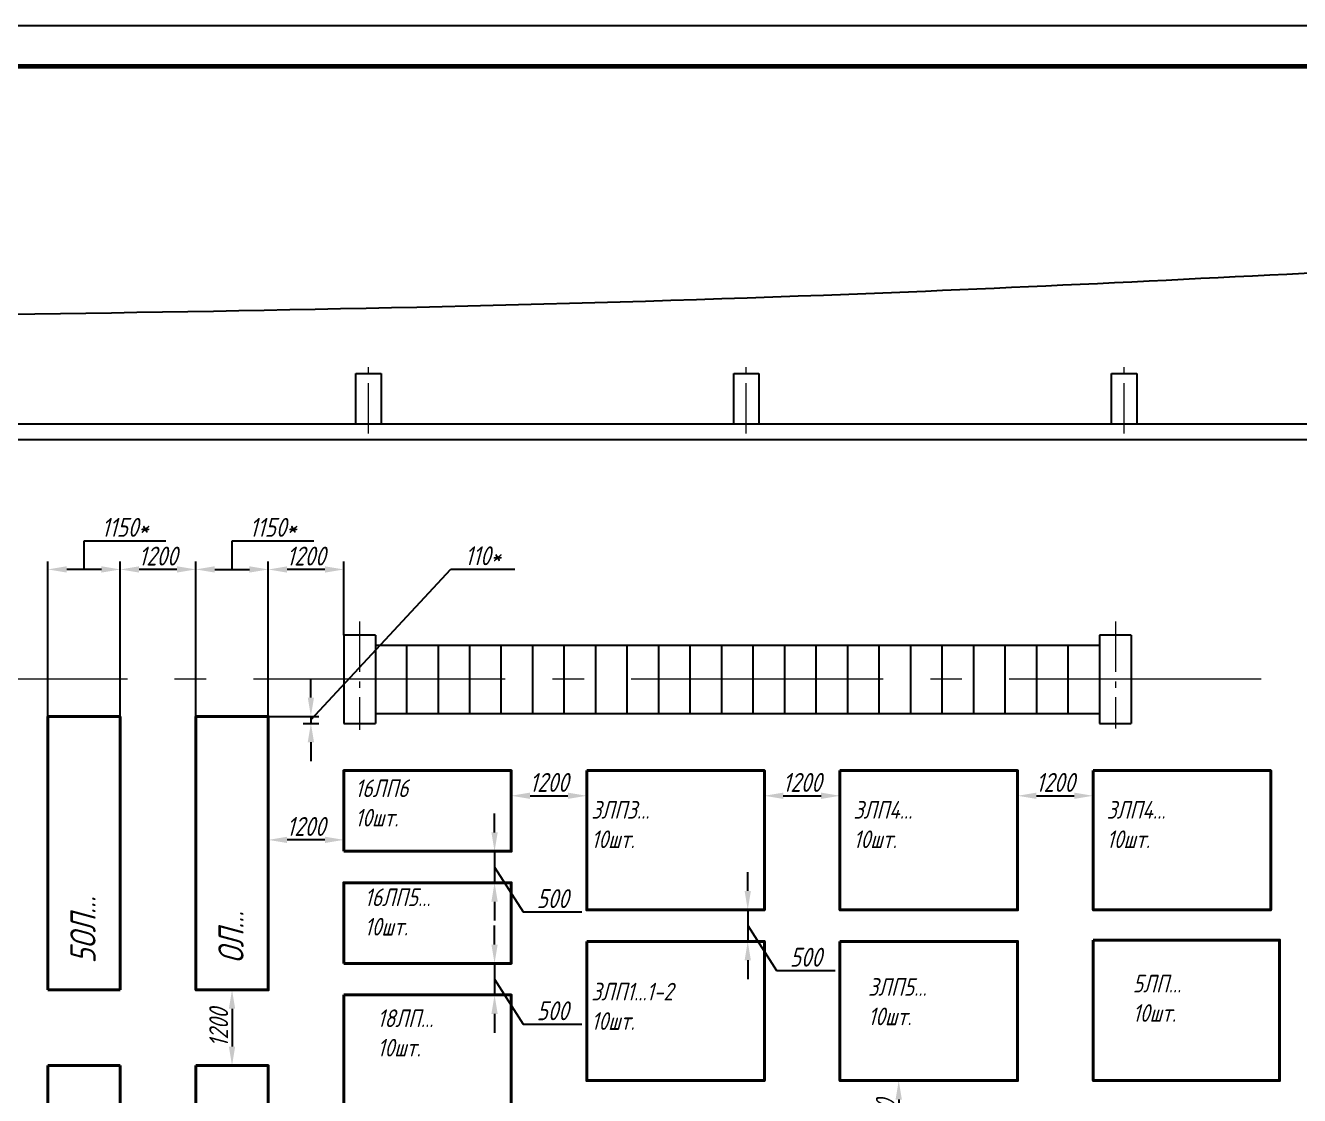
# Model space of a CAD drawing. Header units: millimetres. Extents: x -80926 to 207199, y -554506 to -32322.
# Drawn here: x 912 to 21141, y -402187 to -385206 of the extents above; entities that cross this region are included whole.
import ezdxf

# ---------------------------------------------------------------- set-up
doc = ezdxf.new("R2010")
doc.units = ezdxf.units.MM
doc.linetypes.add('GOST2.303 6', pattern=[12, 8, -1.5, 1, -1.5])
for name, color, linetype, lineweight in [('CENTER', 10, 'GOST2.303 6', 15), ('DIM', 5, 'Continuous', 15), ('KORP', 200, 'Continuous', 40)]:
    doc.layers.add(name, color=color, linetype=linetype, lineweight=lineweight)
doc.styles.add('GOST 2.304', font='CS_Gost2304.shx', dxfattribs={"oblique": 15})
doc.dimstyles.new('GOST', dxfattribs={"dimscale": 0, "dimtxt": 3, "dimasz": 3, "dimexe": 1.25, "dimexo": 0, "dimtad": 1, "dimtoh": 1, "dimdec": 3, "dimtxsty": 'GOST 2.304', "dimcen": 5, "dimadec": 3, "dimazin": 2, "dimtfac": 0.75, "dimtdec": 4, "dimtmove": 1, "dimatfit": 3, "dimfxl": 0, "dimtolj": 1, "dimarcsym": 0})

# ---------------------------------------------------------------- blocks, each defined once
blk = doc.blocks.new('*D342')
at = {"layer": 'Defpoints', "color": 0}
for p in [(4767, -393839), (5967, -394881), (4767, -396171)]:
    blk.add_point(p, dxfattribs=at)
at = {"layer": 'DIM', "color": 0, "lineweight": -2}
for p, q in [((4767, -396171), (4767, -393714)), ((5667, -393839), (5067, -393839)), ((5967, -394881), (5967, -393714))]:
    blk.add_line(p, q, dxfattribs=at)
at = {"layer": 'DIM', "color": 0}
for points in [[(5067, -393789), (5067, -393889), (4767, -393839)], [(5667, -393789), (5667, -393889), (5967, -393839)]]:
    blk.add_solid(points, dxfattribs=at)
at = {"layer": 'DIM', "color": 0, "insert": (5367, -393626), "char_height": 300, "attachment_point": 5, "style": 'GOST 2.304'}
blk.add_mtext('\\A1;1200', dxfattribs=at)
blk = doc.blocks.new('*D343')
at = {"layer": 'Defpoints', "color": 0}
for p in [(2417, -393838), (2417, -396171), (3617, -396171)]:
    blk.add_point(p, dxfattribs=at)
at = {"layer": 'DIM', "color": 0, "lineweight": -2}
for p, q in [((2417, -396171), (2417, -393713)), ((3317, -393838), (2717, -393838)), ((3617, -396171), (3617, -393713))]:
    blk.add_line(p, q, dxfattribs=at)
at = {"layer": 'DIM', "color": 0}
for points in [[(2717, -393788), (2717, -393888), (2417, -393838)], [(3317, -393788), (3317, -393888), (3617, -393838)]]:
    blk.add_solid(points, dxfattribs=at)
at = {"layer": 'DIM', "color": 0, "insert": (3017, -393626), "char_height": 300, "attachment_point": 5, "style": 'GOST 2.304'}
blk.add_mtext('\\A1;1200', dxfattribs=at)
blk = doc.blocks.new('*D344')
at = {"layer": 'Defpoints', "color": 0}
for p in [(1267, -393838), (1267, -396171), (2417, -396171)]:
    blk.add_point(p, dxfattribs=at)
at = {"layer": 'DIM', "color": 0, "lineweight": -2}
for p, q in [((1842, -393838), (1842, -393382)), ((1842, -393382), (3143, -393382)), ((1267, -396171), (1267, -393713)), ((2117, -393838), (1567, -393838)), ((2417, -396171), (2417, -393713))]:
    blk.add_line(p, q, dxfattribs=at)
at = {"layer": 'DIM', "color": 0}
for points in [[(1567, -393788), (1567, -393888), (1267, -393838)], [(2117, -393788), (2117, -393888), (2417, -393838)]]:
    blk.add_solid(points, dxfattribs=at)
at = {"layer": 'DIM', "color": 0, "insert": (2493, -393170), "char_height": 300, "attachment_point": 5, "style": 'GOST 2.304'}
blk.add_mtext('\\A1;1150*', dxfattribs=at)
blk = doc.blocks.new('*D345')
at = {"layer": 'Defpoints', "color": 0}
for p in [(4767, -393838), (3617, -396171), (4767, -396171)]:
    blk.add_point(p, dxfattribs=at)
at = {"layer": 'DIM', "color": 0, "lineweight": -2}
for p, q in [((4192, -393838), (4192, -393382)), ((4192, -393382), (5493, -393382)), ((3617, -396171), (3617, -393713)), ((3917, -393838), (4467, -393838)), ((4767, -396171), (4767, -393713))]:
    blk.add_line(p, q, dxfattribs=at)
at = {"layer": 'DIM', "color": 0}
for points in [[(3917, -393788), (3917, -393888), (3617, -393838)], [(4467, -393788), (4467, -393888), (4767, -393838)]]:
    blk.add_solid(points, dxfattribs=at)
at = {"layer": 'DIM', "color": 0, "insert": (4843, -393170), "char_height": 300, "attachment_point": 5, "style": 'GOST 2.304'}
blk.add_mtext('\\A1;1150*', dxfattribs=at)
blk = doc.blocks.new('*D347')
at = {"layer": 'Defpoints', "color": 0}
for p in [(4767, -398056), (5967, -398056), (4767, -398130)]:
    blk.add_point(p, dxfattribs=at)
at = {"layer": 'DIM', "color": 0, "lineweight": -2}
for p, q in [((4767, -398056), (4767, -398255)), ((5967, -398056), (5967, -398255)), ((5667, -398130), (5067, -398130))]:
    blk.add_line(p, q, dxfattribs=at)
at = {"layer": 'DIM', "color": 0}
for points in [[(5067, -398080), (5067, -398180), (4767, -398130)], [(5667, -398080), (5667, -398180), (5967, -398130)]]:
    blk.add_solid(points, dxfattribs=at)
at = {"layer": 'DIM', "color": 0, "insert": (5367, -397917), "char_height": 300, "attachment_point": 5, "style": 'GOST 2.304'}
blk.add_mtext('\\A1;1200', dxfattribs=at)
blk = doc.blocks.new('*D348')
at = {"layer": 'Defpoints', "color": 0}
for p in [(4192, -400511), (4192, -401711), (4192, -401711)]:
    blk.add_point(p, dxfattribs=at)
at = {"layer": 'DIM', "color": 0, "lineweight": -2}
for p, q in [((4192, -400511), (4067, -400511)), ((4192, -400811), (4192, -401411)), ((4192, -401711), (4067, -401711))]:
    blk.add_line(p, q, dxfattribs=at)
at = {"layer": 'DIM', "color": 0}
for points in [[(4142, -400811), (4242, -400811), (4192, -400511)], [(4142, -401411), (4242, -401411), (4192, -401711)]]:
    blk.add_solid(points, dxfattribs=at)
at = {"layer": 'DIM', "color": 0, "insert": (3980, -401111), "char_height": 300, "attachment_point": 5, "rotation": 90, "style": 'GOST 2.304'}
blk.add_mtext('\\A1;1200', dxfattribs=at)
blk = doc.blocks.new('*D349')
at = {"layer": 'Defpoints', "color": 0, "ltscale": 100}
for p in [(4767, -396171), (5322, -396281), (5444, -396281)]:
    blk.add_point(p, dxfattribs=at)
at = {"layer": 'DIM', "color": 0, "lineweight": -2, "ltscale": 100}
for p, q in [((5444, -396226), (7668, -393834)), ((7668, -393834), (8682, -393834)), ((5444, -395871), (5444, -395571)), ((4767, -396171), (5569, -396171)), ((5444, -396171), (5444, -396281)), ((5444, -396171), (5444, -396281)), ((5322, -396281), (5569, -396281)), ((5444, -396581), (5444, -396881))]:
    blk.add_line(p, q, dxfattribs=at)
at = {"layer": 'DIM', "color": 0, "ltscale": 100}
for points in [[(5394, -395871), (5494, -395871), (5444, -396171)], [(5394, -396581), (5494, -396581), (5444, -396281)]]:
    blk.add_solid(points, dxfattribs=at)
at = {"layer": 'DIM', "color": 0, "ltscale": 100, "insert": (8175, -393621), "char_height": 300, "attachment_point": 5, "style": 'GOST 2.304'}
blk.add_mtext('\\A1;110*', dxfattribs=at)
blk = doc.blocks.new('*D357')
at = {"layer": 'Defpoints', "color": 0}
for p in [(9824, -397430), (8624, -397691), (9824, -397691)]:
    blk.add_point(p, dxfattribs=at)
at = {"layer": 'DIM', "color": 0, "lineweight": -2}
for p, q in [((8624, -397691), (8624, -397305)), ((8924, -397430), (9524, -397430)), ((9824, -397691), (9824, -397305))]:
    blk.add_line(p, q, dxfattribs=at)
at = {"layer": 'DIM', "color": 0}
for points in [[(8924, -397380), (8924, -397480), (8624, -397430)], [(9524, -397380), (9524, -397480), (9824, -397430)]]:
    blk.add_solid(points, dxfattribs=at)
at = {"layer": 'DIM', "color": 0, "insert": (9224, -397218), "char_height": 300, "attachment_point": 5, "style": 'GOST 2.304'}
blk.add_mtext('\\A1;1200', dxfattribs=at)
blk = doc.blocks.new('*D361')
at = {"layer": 'Defpoints', "color": 0}
for p in [(8624, -398311), (8360, -398811), (8624, -398811)]:
    blk.add_point(p, dxfattribs=at)
at = {"layer": 'DIM', "color": 0, "lineweight": -2}
for p, q in [((8360, -398011), (8360, -397711)), ((8624, -398311), (8235, -398311)), ((8360, -398311), (8360, -398811)), ((8360, -398311), (8360, -398811)), ((8360, -398561), (8816, -399274)), ((8624, -398811), (8235, -398811)), ((8360, -399111), (8360, -399411)), ((8816, -399274), (9748, -399274))]:
    blk.add_line(p, q, dxfattribs=at)
at = {"layer": 'DIM', "color": 0}
for points in [[(8310, -398011), (8410, -398011), (8360, -398311)], [(8310, -399111), (8410, -399111), (8360, -398811)]]:
    blk.add_solid(points, dxfattribs=at)
at = {"layer": 'DIM', "color": 0, "insert": (9282, -399062), "char_height": 300, "attachment_point": 5, "style": 'GOST 2.304'}
blk.add_mtext('\\A1;500', dxfattribs=at)
blk = doc.blocks.new('*D362')
at = {"layer": 'Defpoints', "color": 0}
for p in [(8624, -400091), (8360, -400591), (8624, -400591)]:
    blk.add_point(p, dxfattribs=at)
at = {"layer": 'DIM', "color": 0, "lineweight": -2}
for p, q in [((8360, -399791), (8360, -399491)), ((8624, -400091), (8235, -400091)), ((8360, -400091), (8360, -400591)), ((8360, -400091), (8360, -400591)), ((8360, -400341), (8816, -401054)), ((8624, -400591), (8235, -400591)), ((8360, -400891), (8360, -401191)), ((8816, -401054), (9748, -401054))]:
    blk.add_line(p, q, dxfattribs=at)
at = {"layer": 'DIM', "color": 0}
for points in [[(8310, -399791), (8410, -399791), (8360, -400091)], [(8310, -400891), (8410, -400891), (8360, -400591)]]:
    blk.add_solid(points, dxfattribs=at)
at = {"layer": 'DIM', "color": 0, "insert": (9282, -400842), "char_height": 300, "attachment_point": 5, "style": 'GOST 2.304'}
blk.add_mtext('\\A1;500', dxfattribs=at)
blk = doc.blocks.new('*D363')
at = {"layer": 'Defpoints', "color": 0}
for p in [(12644, -399241), (12380, -399741), (12644, -399741)]:
    blk.add_point(p, dxfattribs=at)
at = {"layer": 'DIM', "color": 0, "lineweight": -2}
for p, q in [((12380, -398941), (12380, -398641)), ((12644, -399241), (12255, -399241)), ((12380, -399241), (12380, -399741)), ((12380, -399241), (12380, -399741)), ((12380, -399491), (12836, -400204)), ((12644, -399741), (12255, -399741)), ((12380, -400041), (12380, -400341)), ((12836, -400204), (13768, -400204))]:
    blk.add_line(p, q, dxfattribs=at)
at = {"layer": 'DIM', "color": 0}
for points in [[(12330, -398941), (12430, -398941), (12380, -399241)], [(12330, -400041), (12430, -400041), (12380, -399741)]]:
    blk.add_solid(points, dxfattribs=at)
at = {"layer": 'DIM', "color": 0, "insert": (13302, -399992), "char_height": 300, "attachment_point": 5, "style": 'GOST 2.304'}
blk.add_mtext('\\A1;500', dxfattribs=at)
blk = doc.blocks.new('*D377')
at = {"layer": 'Defpoints', "color": 0}
for p in [(15019, -401951), (14777, -403151), (15019, -403151)]:
    blk.add_point(p, dxfattribs=at)
at = {"layer": 'DIM', "color": 0, "lineweight": -2}
for p, q in [((15019, -401951), (14652, -401951)), ((14777, -402251), (14777, -402851)), ((15019, -403151), (14652, -403151))]:
    blk.add_line(p, q, dxfattribs=at)
at = {"layer": 'DIM', "color": 0}
for points in [[(14727, -402251), (14827, -402251), (14777, -401951)], [(14727, -402851), (14827, -402851), (14777, -403151)]]:
    blk.add_solid(points, dxfattribs=at)
at = {"layer": 'DIM', "color": 0, "insert": (14564, -402551), "char_height": 300, "attachment_point": 5, "rotation": 90, "style": 'GOST 2.304'}
blk.add_mtext('\\A1;1200', dxfattribs=at)
blk = doc.blocks.new('*D402')
at = {"layer": 'Defpoints', "color": 0}
for p in [(13844, -397430), (12644, -397691), (13844, -397691)]:
    blk.add_point(p, dxfattribs=at)
at = {"layer": 'DIM', "color": 0, "lineweight": -2}
for p, q in [((12644, -397691), (12644, -397305)), ((12944, -397430), (13544, -397430)), ((13844, -397691), (13844, -397305))]:
    blk.add_line(p, q, dxfattribs=at)
at = {"layer": 'DIM', "color": 0}
for points in [[(12944, -397380), (12944, -397480), (12644, -397430)], [(13544, -397380), (13544, -397480), (13844, -397430)]]:
    blk.add_solid(points, dxfattribs=at)
at = {"layer": 'DIM', "color": 0, "insert": (13244, -397218), "char_height": 300, "attachment_point": 5, "style": 'GOST 2.304'}
blk.add_mtext('\\A1;1200', dxfattribs=at)
blk = doc.blocks.new('*D403')
at = {"layer": 'Defpoints', "color": 0}
for p in [(17864, -397430), (16664, -397691), (17864, -397691)]:
    blk.add_point(p, dxfattribs=at)
at = {"layer": 'DIM', "color": 0, "lineweight": -2}
for p, q in [((16664, -397691), (16664, -397305)), ((16964, -397430), (17564, -397430)), ((17864, -397691), (17864, -397305))]:
    blk.add_line(p, q, dxfattribs=at)
at = {"layer": 'DIM', "color": 0}
for points in [[(16964, -397380), (16964, -397480), (16664, -397430)], [(17564, -397380), (17564, -397480), (17864, -397430)]]:
    blk.add_solid(points, dxfattribs=at)
at = {"layer": 'DIM', "color": 0, "insert": (17264, -397218), "char_height": 300, "attachment_point": 5, "style": 'GOST 2.304'}
blk.add_mtext('\\A1;1200', dxfattribs=at)

msp = doc.modelspace()

# ---------------------------------------------------------------- linework, layer by layer
for p, q in [((-28835.9183, -385205.7876), (97164.0817, -385205.7876)), ((6157.4278, -390730.988), (6557.4278, -390730.988)), ((6157.4278, -391530.988), (6157.4278, -390730.988)), ((6557.4278, -390730.988), (6557.4278, -391530.988)), ((12157.4278, -390730.988), (12557.4278, -390730.988)), ((12157.4278, -391530.988), (12157.4278, -390730.988)), ((12557.4278, -390730.988), (12557.4278, -391530.988)), ((18157.4278, -390730.988), (18557.4278, -390730.988)), ((18157.4278, -391530.988), (18157.4278, -390730.988)), ((18557.4278, -390730.988), (18557.4278, -391530.988)), ((65967.4278, -391530.988), (-6242.5722, -391530.988)), ((66217.4278, -391780.988), (-6242.5722, -391780.988)), ((6467.4278, -394880.988), (5967.4278, -394880.988)), ((5967.4278, -394880.988), (5967.4278, -396280.988)), ((6467.4278, -394880.988), (6467.4278, -396280.988)), ((6467.4278, -395038.9405), (17967.4278, -395038.9405)), ((6967.4278, -396123.0356), (6967.4278, -395038.9405)), ((7467.4278, -396123.0356), (7467.4278, -395038.9405)), ((7967.4278, -396123.0356), (7967.4278, -395038.9405)), ((8467.4278, -396123.0356), (8467.4278, -395038.9405)), ((8967.4278, -396123.0356), (8967.4278, -395038.9405)), ((9467.4278, -396123.0356), (9467.4278, -395038.9405)), ((9967.4278, -396123.0356), (9967.4278, -395038.9405)), ((10467.4278, -396123.0356), (10467.4278, -395038.9405)), ((10967.4278, -396123.0356), (10967.4278, -395038.9405)), ((11467.4278, -396123.0356), (11467.4278, -395038.9405)), ((11967.4278, -396123.0356), (11967.4278, -395038.9405)), ((12467.4278, -396123.0356), (12467.4278, -395038.9405)), ((12967.4278, -396123.0356), (12967.4278, -395038.9405)), ((13467.4278, -396123.0356), (13467.4278, -395038.9405)), ((13967.4278, -396123.0356), (13967.4278, -395038.9405)), ((14467.4278, -396123.0356), (14467.4278, -395038.9405)), ((14967.4278, -396123.0356), (14967.4278, -395038.9405)), ((15467.4278, -396123.0356), (15467.4278, -395038.9405)), ((15967.4278, -396123.0356), (15967.4278, -395038.9405)), ((16467.4278, -396123.0356), (16467.4278, -395038.9405)), ((16967.4278, -396123.0356), (16967.4278, -395038.9405)), ((17467.4278, -396123.0356), (17467.4278, -395038.9405)), ((18467.4278, -394880.988), (17967.4278, -394880.988)), ((17967.4278, -394880.988), (17967.4278, -396280.988)), ((18467.4278, -394880.988), (18467.4278, -396280.988)), ((6467.4278, -396123.0356), (17967.4278, -396123.0356)), ((5967.4278, -396280.988), (6467.4278, -396280.988)), ((17967.4278, -396280.988), (18467.4278, -396280.988))]:
    msp.add_line(p, q)
at = {"color": 7, "linetype": 'Continuous', "lineweight": 60}
msp.add_line((81564.0817, -385855.7876), (-27795.9183, -385855.7876), dxfattribs=at)
msp.add_line((81564.0817, -385855.7876), (-27795.9183, -385855.7876), dxfattribs=at)
at = {"start_tangent": (0.3660213996, 0.930606434), "end_tangent": (0.9880728766, -0.1539869819)}
msp.add_spline([(-19826.9021, -391780.988), (-19638.0387, -390847.1586), (-18121.3568, -390310.3483), (-13824.0921, -389952.4749), (-10801.2612, -389889.3207), (15199.8117, -389420.0577), (32738.4906, -388649.6313), (44379.7943, -388780.9003), (59081.1197, -389961.4768), (64429.3448, -389960.0762), (65756.528, -389923.4877)], degree=3, dxfattribs=at)
msp.add_open_spline([(-19826.9021, -391780.988), (-19974.3169, -392187.5648), (-21029.0785, -399124.1892), (-22425.6868, -402248.8698), (-22402.4902, -416708.1313), (-10789.6563, -418373.538), (3488.1595, -416941.1458), (21300.6683, -417675.1416), (37420.7758, -417513.9732), (58681.1427, -417032.3574), (68572.5385, -418429.149), (70860, -408763.2254), (72530, -400851.5783), (72330, -394438.4764), (70003.0772, -390134.8988), (68474.9669, -390426.5759), (66763.3562, -390234.4871), (65756.528, -389923.4877)], degree=3, knots=[801.6625174448, 801.6625174448, 801.6625174448, 801.6625174448, 2111.8071712127, 11138.3698301209, 23394.6988272199, 31668.3245429155, 50102.1857783468, 67549.1935370648, 85138.7487895182, 97029.3574073722, 117856.6013994624, 126232.1472898463, 136100.3298398128, 142525.9250569345, 147083.6997114652, 148988.7913002833, 149566.3012723248, 149566.3012723248, 149566.3012723248, 149566.3012723248])
at = {"layer": 'CENTER', "ltscale": 100}
for p, q in [((6357.4278, -391680.068), (6357.4278, -390599.0677)), ((12357.4278, -391680.068), (12357.4278, -390599.0677)), ((18357.4278, -391680.068), (18357.4278, -390599.0677)), ((6217.4278, -394665.5051), (6217.4278, -396385.6048)), ((18217.4278, -394665.5051), (18217.4278, -396363.4589))]:
    msp.add_line(p, q, dxfattribs=at)
at = {"layer": 'CENTER', "ltscale": 500}
msp.add_line((62530.8974, -395580.988), (-18278.7404, -395580.988), dxfattribs=at)
at = {"layer": 'KORP'}
for p, q in [((1267.4278, -396170.988), (1267.4278, -400510.988)), ((1267.4278, -396170.988), (2417.4278, -396170.988)), ((2417.4278, -396170.988), (2417.4278, -400510.988)), ((1267.4278, -400510.988), (2417.4278, -400510.988)), ((1267.4278, -401710.988), (1267.4278, -406050.988)), ((1267.4278, -401710.988), (2417.4278, -401710.988)), ((2417.4278, -401710.988), (2417.4278, -406050.988))]:
    msp.add_line(p, q, dxfattribs=at)
for points in [[(3617.4278, -396170.988), (4767.4278, -396170.988), (4767.4278, -400510.988), (3617.4278, -400510.988)], [(5964.3524, -398310.988), (8624.3524, -398310.988), (8624.3524, -397030.988), (5964.3524, -397030.988)], [(9824.3524, -397030.988), (12644.3524, -397030.988), (12644.3524, -399240.988), (9824.3524, -399240.988)], [(13844.3524, -397030.988), (16664.3524, -397030.988), (16664.3524, -399240.988), (13844.3524, -399240.988)], [(17864.3524, -397030.988), (20684.3524, -397030.988), (20684.3524, -399240.988), (17864.3524, -399240.988)], [(5964.3524, -400090.988), (8624.3524, -400090.988), (8624.3524, -398810.988), (5964.3524, -398810.988)], [(9824.3524, -399740.988), (12644.3524, -399740.988), (12644.3524, -401950.988), (9824.3524, -401950.988)], [(13844.3524, -399740.988), (16664.3524, -399740.988), (16664.3524, -401950.988), (13844.3524, -401950.988)], [(17864.3524, -399720.988), (20824.3524, -399720.988), (20824.3524, -401950.988), (17864.3524, -401950.988)], [(5964.3524, -400590.988), (8624.3524, -400590.988), (8624.3524, -402540.988), (5964.3524, -402540.988)], [(3617.4278, -401710.988), (4767.4278, -401710.988), (4767.4278, -406050.988), (3617.4278, -406050.988)]]:
    msp.add_lwpolyline(points, close=True, dxfattribs=at)

# ---------------------------------------------------------------- texts
at = {"layer": 'KORP', "char_height": 280, "width": 3856.40252, "attachment_point": 1, "style": 'GOST 2.304'}
for s, insert in [('16ЛП6 \\P10шт.', (6145.9687, -397170.6706)), ('3ЛП3... \\P10шт.', (9895.9752, -397513.476)), ('3ЛП4... \\P10шт.', (14058.0538, -397513.476)), ('3ЛП4... \\P10шт.', (18078.0538, -397513.476)), ('16ЛП5... \\P10шт.', (6296.8181, -398900.8317)), ('5ЛП... \\P10шт.', (18492.2283, -400270.6756)), ('3ЛП1...1-2 \\P10шт.', (9895.9752, -400398.1602)), ('3ЛП5... \\P10шт.', (14291.4412, -400324.5636)), ('18ЛП... \\P10шт.', (6499.1032, -400820.6735))]:
    msp.add_mtext(s, dxfattribs=dict(at, insert=insert))
at = {"layer": 'KORP', "char_height": 400, "width": 5509.146457, "attachment_point": 1, "rotation": 90, "style": 'GOST 2.304'}
for s, insert in [('5ОЛ...', (1625.4433, -400091.2227)), ('ОЛ...', (3975.4433, -400091.2227))]:
    msp.add_mtext(s, dxfattribs=dict(at, insert=insert))

# ---------------------------------------------------------------- dimensions: what is measured, and where the dimension line sits
at = {"layer": 'DIM'}
for base, p1, p2, picture, middle in [((1267.4278, -393838.4594), (2417.4278, -396170.988), (1267.4278, -396170.988), '*D344', (1904.9278, -393169.7094)), ((4767.4278, -393838.4594), (3617.4278, -396170.988), (4767.4278, -396170.988), '*D345', (4254.9278, -393169.7094))]:
    dim = msp.add_linear_dim(base=base, p1=p1, p2=p2, text='1150*', dimstyle='GOST', override={"dimscale": 100, "dimlfac": 1, "dimtxsty": 'GOST 2.304', "dimsah": 1, "dimtolj": 1}, dxfattribs=at)
    dim.commit()
    dim.dimension.update_dxf_attribs({"geometry": picture, "text_midpoint": middle})
for base, p1, p2, picture, middle in [((2417.4278, -393838.4594), (3617.4278, -396170.988), (2417.4278, -396170.988), '*D343', (3017.4278, -393625.9594)), ((4767.4278, -393838.905), (5967.4278, -394880.988), (4767.4278, -396170.988), '*D342', (5367.4278, -393626.405)), ((9824.3524, -397430), (8624.3524, -397690.988), (9824.3524, -397690.988), '*D357', (9224.3524, -397217.5)), ((13844.3524, -397430), (12644.3524, -397690.988), (13844.3524, -397690.988), '*D402', (13244.3524, -397217.5)), ((17864.3524, -397430), (16664.3524, -397690.988), (17864.3524, -397690.988), '*D403', (17264.3524, -397217.5)), ((4767.4278, -398129.9283), (5967.4278, -398055.988), (4767.4278, -398055.988), '*D347', (5367.4278, -397917.4283))]:
    dim = msp.add_linear_dim(base=base, p1=p1, p2=p2, dimstyle='GOST', override={"dimscale": 100, "dimsah": 1}, dxfattribs=at)
    dim.commit()
    dim.dimension.update_dxf_attribs({"geometry": picture, "text_midpoint": middle})
at = {"layer": 'DIM', "ltscale": 100}
dim = msp.add_linear_dim(base=(5443.9823, -396280.988), p1=(4767.4278, -396170.988), p2=(5322.3607, -396280.988), angle=90, text='110*', dimstyle='GOST', override={"dimscale": 100, "dimlfac": 1, "dimtxsty": 'GOST 2.304', "dimsah": 1, "dimtolj": 1}, dxfattribs=at)
dim.commit()
dim.dimension.update_dxf_attribs({"geometry": '*D349', "text_midpoint": (7730.164, -393833.8129), "dimtype": 160})
at = {"layer": 'DIM'}
for base, p1, p2, picture, middle in [((8360.3382, -398810.988), (8624.3524, -398310.988), (8624.3524, -398810.988), '*D361', (8878.91, -399274.4254)), ((12380.3382, -399740.988), (12644.3524, -399240.988), (12644.3524, -399740.988), '*D363', (12898.91, -400204.4254)), ((8360.3382, -400590.988), (8624.3524, -400090.988), (8624.3524, -400590.988), '*D362', (8878.91, -401054.4254))]:
    dim = msp.add_linear_dim(base=base, p1=p1, p2=p2, angle=90, dimstyle='GOST', override={"dimscale": 100, "dimsah": 1}, dxfattribs=at)
    dim.commit()
    dim.dimension.update_dxf_attribs({"geometry": picture, "text_midpoint": middle, "dimtype": 160})
for base, p1, p2, picture, middle in [((4192.4278, -401710.988), (4192.4278, -400510.988), (4192.4278, -401710.988), '*D348', (3979.9278, -401110.988)), ((14776.5915, -403150.988), (15018.9655, -401950.988), (15018.9655, -403150.988), '*D377', (14564.0915, -402550.988))]:
    dim = msp.add_linear_dim(base=base, p1=p1, p2=p2, angle=90, dimstyle='GOST', override={"dimscale": 100, "dimsah": 1}, dxfattribs=at)
    dim.commit()
    dim.dimension.update_dxf_attribs({"geometry": picture, "text_midpoint": middle})

doc.saveas('drawing.dxf')
